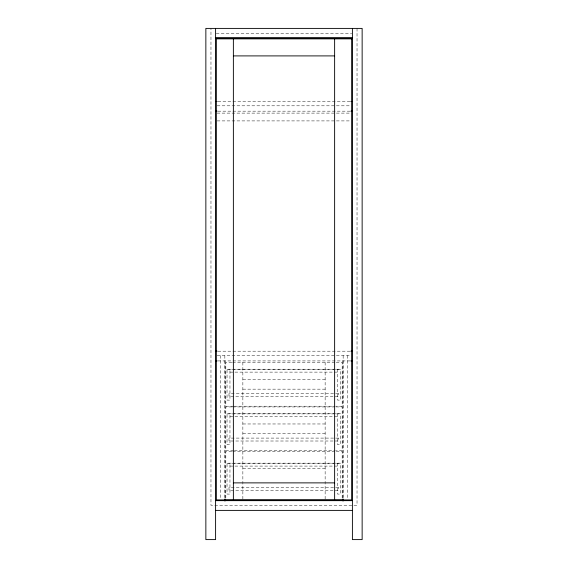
<?xml version="1.0" encoding="UTF-8"?>
<svg xmlns="http://www.w3.org/2000/svg" width="568" height="568" viewBox="0 0 568 568"><rect width="100%" height="100%" fill="white"/><g stroke="black" fill="none" stroke-linecap="round" stroke-linejoin="round"><path stroke-width="0.43" stroke-dasharray="2.84 2.13" d="M216.238 33.512L351.762 33.512M218.013 101.431L349.987 101.431M217.125 105.811L350.875 105.811M218.013 111.165L349.987 111.165M217.125 113.11L350.875 113.11M217.125 120.906L350.875 120.906M218.013 351.187L349.987 351.187M217.125 355.568L350.875 355.568M218.005 360.921L351.762 360.921M231.787 362.384L225.823 362.384L225.823 406.198L233.491 406.198M232.639 362.384L335.361 362.384M336.213 362.384L342.177 362.384L342.177 406.198L336.213 406.198M227.037 369.349L340.473 369.349M229.962 372.118L337.555 372.118M242.863 379.424L325.137 379.424M242.863 389.158L325.137 389.158M234.343 406.198L335.361 406.198M231.787 406.929L225.823 406.929L225.823 450.751L233.491 450.751M232.639 406.929L335.361 406.929M336.213 406.929L342.177 406.929L342.177 450.751L336.213 450.751M227.037 413.894L340.473 413.894M229.962 416.671L337.555 416.671M242.863 423.969L325.137 423.969M242.863 433.711L325.137 433.711M234.343 450.751L335.361 450.751M231.787 451.482L225.823 451.482L225.823 498.392M232.639 451.482L335.361 451.482M336.213 451.482L342.177 451.482L342.177 498.392M227.037 463.31L340.473 463.31M229.962 466.087L337.555 466.087M242.863 468.522L325.137 468.522M357.031 28.4L357.031 505.279L210.969 505.279L210.969 28.4M347.538 355.568L347.538 499.123M343.15 355.568L343.15 498.235M342.909 360.921L342.909 499.123M337.555 369.2L337.555 400.113L340.473 400.113L340.473 369.2L227.037 369.2L227.037 400.113L229.962 400.113L229.962 369.2M337.555 413.745L337.555 444.666L340.473 444.666L340.473 413.745L227.037 413.745L227.037 444.666L229.962 444.666L229.962 413.745M337.555 463.161L337.555 494.082L340.473 494.082L340.473 463.161L227.037 463.161L227.037 494.082L229.962 494.082L229.962 463.161M325.137 362.384L325.137 406.198M325.137 406.929L325.137 450.751M325.137 451.482L325.137 500.167M242.863 362.384L242.863 406.198M242.863 406.929L242.863 450.751M242.863 451.482L242.863 500.167M225.091 360.921L225.091 499.123M224.85 355.568L224.85 498.235M220.462 355.568L220.462 499.123M338.528 393.546L228.982 393.546L228.982 396.464L338.528 396.464L338.528 393.546M338.528 438.091L228.982 438.091L228.982 441.009L338.528 441.009L338.528 438.091M338.528 487.507L228.982 487.507L228.982 490.425L338.528 490.425L338.528 487.507"/><path stroke-width="0.85" d="M215.35 37.893L352.65 37.893M215.599 38.134L352.401 38.134M233.37 55.905L334.63 55.905M215.35 101.431L217.125 101.431M350.875 101.431L352.65 101.431M215.35 111.165L217.125 111.165M350.875 111.165L352.65 111.165M215.35 351.187L217.125 351.187M350.875 351.187L352.65 351.187M215.35 360.921L217.125 360.921M350.875 360.921L352.65 360.921M233.37 482.878L334.63 482.878M225.823 500.167L342.177 500.167M215.599 500.649L352.401 500.649M215.599 510.391L352.401 510.391M352.401 28.4L352.401 539.6L362.143 539.6L362.143 28.4L205.857 28.4L205.857 539.6L215.599 539.6L215.599 28.4M343.15 499.123L343.15 500.898M342.909 499.123L342.909 500.898M334.63 38.865L334.63 499.918M233.37 38.865L233.37 499.918M225.091 499.123L225.091 500.898M224.85 499.123L224.85 500.898M351.67 38.865L216.33 38.865L216.33 499.918L351.67 499.918L351.67 38.865"/></g></svg>
